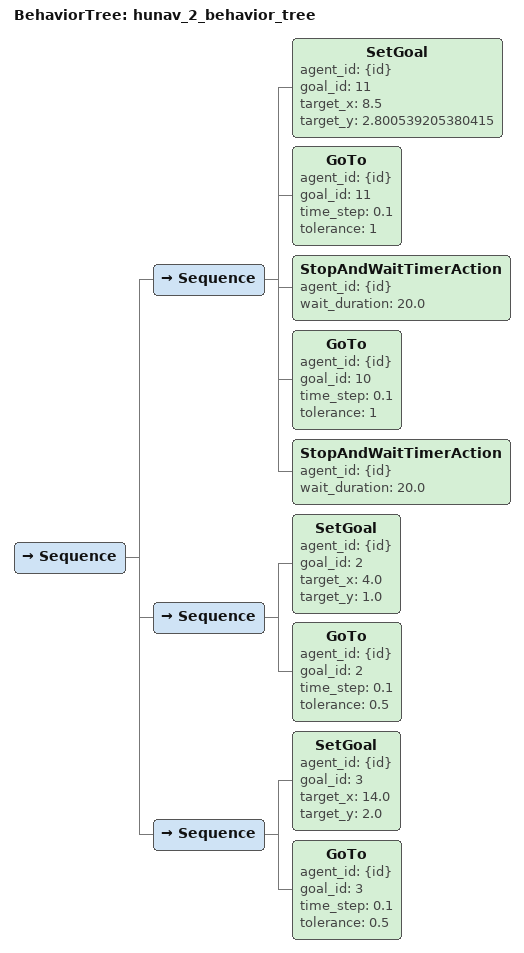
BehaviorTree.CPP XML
<?xml version='1.0' encoding='UTF-8'?>
<root main_tree_to_execute="hunav_2_behavior_tree" BTCPP_format="4">
    <include ros_pkg="arena_simulation_setup" path="configs/hunav/behavior_trees/BTRegularNav.xml" />
    <BehaviorTree ID="hunav_2_behavior_tree">
        <Sequence>
            <Sequence>
                <SetGoal agent_id="{id}" goal_id="11" target_x="8.5" target_y="2.800539205380415" />
                <GoTo agent_id="{id}" goal_id="11" time_step="0.1" tolerance="1" />
                <StopAndWaitTimerAction agent_id="{id}" wait_duration="20.0" />
                <GoTo agent_id="{id}" goal_id="10" time_step="0.1" tolerance="1" />
                <StopAndWaitTimerAction agent_id="{id}" wait_duration="20.0" />
            </Sequence>
            <Sequence>
                <SetGoal agent_id="{id}" goal_id="2" target_x="4.0" target_y="1.0" />
                <GoTo agent_id="{id}" goal_id="2" time_step="0.1" tolerance="0.5" />
            </Sequence>
            <Sequence>
                <SetGoal agent_id="{id}" goal_id="3" target_x="14.0" target_y="2.0" />
                <GoTo agent_id="{id}" goal_id="3" time_step="0.1" tolerance="0.5" />
            </Sequence>
        </Sequence>
    </BehaviorTree>
</root>
